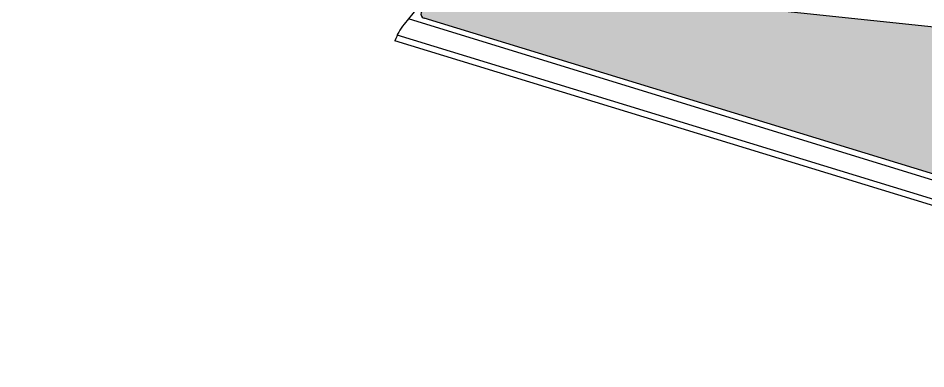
# Model space of a CAD drawing. Header units: inches. Extents: x 2549 to 23165, y 3287 to 26592.
# Drawn here: x 11367 to 18602, y 3529 to 6329 of the extents above; entities that cross this region are included whole.
import ezdxf

# ---------------------------------------------------------------- set-up
doc = ezdxf.new("R2010")
doc.units = ezdxf.units.IN
doc.header["$LTSCALE"] = 500
doc.header["$MEASUREMENT"] = 0
doc.layers.add('BEARING', color=7, linetype='Continuous')
doc.layers.add('Building Structure', color=7, linetype='Continuous')

msp = doc.modelspace()

# ---------------------------------------------------------------- hatches: boundary and pattern name
at = {"layer": 'Building Structure', "transparency": 33554539}
h = msp.add_hatch(dxfattribs=at)
h.set_pattern_fill('GRASS', color=256, scale=100)
h.paths.add_polyline_path([(8694.4, 11312.2), (8191.1, 10612.3), (13103.2, 6960.6), (13815.7, 6567.7), (13969.6, 6495.2, 0.345214), (14012.9, 6505.1), (14375.7, 6952.8), (11325.4, 9329.3)])
h.paths.add_polyline_path([(22665.6, 6323.7, 0.141733), (22618.5, 6354.6, 0.074964), (22607.9, 6356.2), (22014.1, 6356.2), (19208, 6207.4, -0.03962), (19141.6, 6209.2), (14813.1, 6667.2), (14585.2, 6385.9, 0.531455), (14602.6, 6328.8), (20267.9, 4589.8), (22023.6, 3546.1, 0.437958), (22192.7, 3596.4), (22721, 4673.7, 0.114482), (22733.2, 4726.5), (22733.2, 5633.3)])

# ---------------------------------------------------------------- linework, layer by layer
for p, q in [((14777.7, 6695.7), (14442.3, 6279.6)), ((14813.1, 6667.2), (19141.6, 6209.2))]:
    msp.add_line(p, q)
for centre, radius, start, end in [((14613.2, 6363.2), 36, 140.98076, 252.93525), ((14769.3, 6016), 420, 141.13247, 161.78203)]:
    msp.add_arc(centre, radius, start, end)
at = {"layer": 'BEARING'}
for p, q in [((20253.8, 4543.9), (14478, 6323.8)), ((20267.9, 4589.8), (14602.6, 6328.8)), ((20211.6, 4406.2), (14388, 6192.1)), ((20197.5, 4360.3), (14370.4, 6147.3))]:
    msp.add_line(p, q, dxfattribs=at)

doc.saveas('drawing.dxf')
